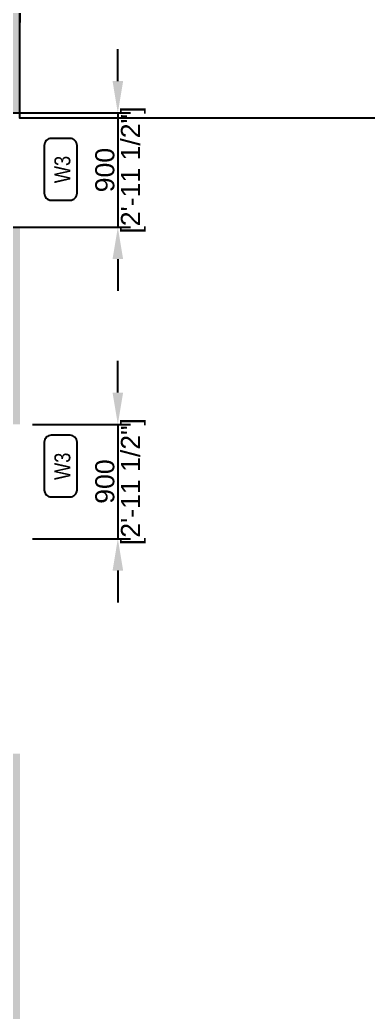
# Model space of a CAD drawing. Header units: millimetres. Extents: x 91566 to 131129, y 141753 to 207061.
# Drawn here: x 108383 to 111124, y 153563 to 161368 of the extents above; entities that cross this region are included whole.
import ezdxf
from ezdxf.enums import TextEntityAlignment as Align

# ---------------------------------------------------------------- set-up
doc = ezdxf.new("R2010")
doc.units = ezdxf.units.MM
for name, color, linetype in [('A-Dimensions', 4, 'Continuous'), ('A-Elevation 10', 8, 'Continuous'), ('A-Hatch', 252, 'Continuous'), ('A-Text Main', 44, 'Continuous')]:
    doc.layers.add(name, color=color, linetype=linetype)
doc.layers.add('A-Wall', color=240, linetype='Continuous', lineweight=35)
doc.styles.add('2024-08-29_TOWER-A$0$simplex-0.8', font='simplex.shx', dxfattribs={"width": 0.8})
doc.styles.add('ARIAL', font='ARIALN.TTF')
doc.styles.add('S', font='arial.ttf', dxfattribs={"height": 150})
doc.dimstyles.new('DIMSMALL', dxfattribs={"dimtxt": 150, "dimasz": 250, "dimexe": 100, "dimexo": 100, "dimgap": 25, "dimtad": 1, "dimdec": 0, "dimzin": 0, "dimdsep": 46, "dimtxsty": 'S', "dimcen": 0, "dimdle": 100, "dimclrd": 8, "dimclre": 8, "dimclrt": 256, "dimazin": 0, "dimtfac": 1, "dimtdec": 0, "dimtix": 1, "dimtmove": 0, "dimatfit": 3, "dimldrblk": '12_DatumFilled', "dimfxl": 1, "dimtolj": 1, "dimtzin": 0, "dimlwd": -1, "dimlwe": -1, "dimarcsym": 1})

# ---------------------------------------------------------------- blocks, each defined once
blk = doc.blocks.new('2024-08-29_TOWER-A$0$WNTG')
at = {"layer": 'A-Text Main'}
blk.add_lwpolyline([(-187.8, 246.2), (187.8, 246.2, -0.414214), (242.8, 191.2), (242.8, 43.3, -0.414214), (187.8, -11.7), (-187.8, -11.7, -0.414214), (-242.8, 43.3), (-242.8, 191.2, -0.414214)], format="xyb", close=True, dxfattribs=at)
at = {"layer": 'A-Text Main', "style": '2024-08-29_TOWER-A$0$simplex-0.8', "width": 0.8}
blk.add_attdef('WNTG', text='', height=150, dxfattribs=at).set_placement((-1.6, 43), align=Align.CENTER)
blk = doc.blocks.new('Unit_5')
at = {"layer": 'A-Hatch', "linetype": 'Continuous'}
h = blk.add_hatch(color=256, dxfattribs=at)
h.dxf.hatch_style = 1
h.paths.add_polyline_path([(-5471.5, -4705.1), (-5471.2, -4705.1), (-5271.5, -4705.1), (-5271.5, -250), (-3701.1, -250), (-3701.1, 0), (-5471.5, 0)])
h.paths.add_polyline_path([(0, -2528.3), (-251, -2528.3), (-251, -250), (-1851.1, -250), (-1851.1, 0), (0, 0)])
h.paths.add_polyline_path([(0, -3728.3), (-251, -3728.2), (-251.5, -4505.1), (-4111.5, -4505.1), (-4111.5, -4705.1), (-251.5, -4705.1), (-251.5, -5389.9), (-1.5, -5389.9)])
h.paths.add_polyline_path([(-3911.5, -10430.1), (-3911.5, -5705.1), (-4111.5, -5705.1), (-4111.5, -10630.1), (-251.5, -10630.1), (-251.5, -16800.1), (-1.5, -16800.1), (-1.5, -10430.1), (-1241.5, -10430.1), (-1491.5, -10430.1)])
h.paths.add_polyline_path([(-1.5, -7840.1), (-1.5, -6289.9), (-251.5, -6289.9), (-251.1, -7840.1)], flags=17)
h.paths.add_polyline_path([(-3741.5, -16550.1), (-3241.9, -16550.1), (-3241.9, -16800.1), (-4841.5, -16800.1), (-4841.5, -16550.1), (-3941.5, -16550.1), (-3941.5, -12590.1), (-6536.5, -12590.1), (-6536.5, -12390.1), (-3741.5, -12390.1)])
h.paths.add_polyline_path([(-10801.5, -13529.9), (-11051.5, -13529.9), (-11051.5, -12340.1), (-8401.5, -12340.1), (-8151.5, -12340.1), (-8151.5, -12390.1), (-7536.5, -12390.1), (-7536.5, -12590.1), (-8146.5, -12590.1), (-10801.5, -12590.1)])
h.paths.add_polyline_path([(-5591.5, -16550.1), (-9701.5, -16549.9), (-9701.5, -16799.9), (-5591.5, -16800.1)])
h.paths.add_polyline_path([(-8146.5, -4505.1), (-8146.5, -4705.1), (-10801.5, -4705.1), (-10801.5, -5680.1), (-11051.5, -5680.1), (-11051.5, -3849.9), (-10801.5, -3849.9), (-10801.5, -4505.1)])
h.paths.add_polyline_path([(-8151.5, -8330.1), (-8151.5, -5705.1), (-8351.5, -5705.1), (-8351.5, -8080.1), (-11051.5, -8080.1), (-11051.5, -8330.1)])
at = {"layer": 'A-Wall', "lineweight": -3}
blk.add_lwpolyline([(0, -3728.3), (-251, -3728.2), (-251.5, -4505.1), (-4111.5, -4505.1), (-4111.5, -4705.1), (-251.5, -4705.1), (-251.5, -5389.9), (-1.5, -5389.9)], close=True, dxfattribs=at)
at = {"layer": 'A-Text Main'}
ref = blk.add_blockref('2024-08-29_TOWER-A$0$WNTG', (202.2, -5833.8), dxfattribs=dict(at, xscale=-1, rotation=270))
ref.add_attrib('WNTG', 'W3', dxfattribs={"height": 125, "rotation": 90, "style": 'ARIAL'}).set_placement((395.7, -5835.4), align=Align.CENTER)
ref = blk.add_blockref('2024-08-29_TOWER-A$0$WNTG', (202.2, -8168.4), dxfattribs=dict(at, xscale=-1, rotation=270))
ref.add_attrib('WNTG', 'W3', dxfattribs={"height": 125, "rotation": 90, "style": 'ARIAL'}).set_placement((395.7, -8170), align=Align.CENTER)
blk = doc.blocks.new('*D164')
at = {"layer": 'A-Dimensions', "color": 8, "transparency": 16777216}
for p, q in [((109154.3, 160886.5), (109154.3, 161136.5)), ((108308.6, 160636.5), (109254.3, 160636.5)), ((109154.3, 160636.5), (109154.3, 159736.5)), ((108308.6, 159736.5), (109254.3, 159736.5)), ((109154.3, 159486.5), (109154.3, 159236.5))]:
    blk.add_line(p, q, dxfattribs=at)
for points in [[(109112.7, 160886.5), (109196, 160886.5), (109154.3, 160636.5)], [(109112.7, 159486.5), (109196, 159486.5), (109154.3, 159736.5)]]:
    blk.add_solid(points, dxfattribs=at)
at = {"layer": 'Defpoints', "color": 0, "transparency": 16777216}
for p in [(108208.6, 160636.5), (108208.6, 159736.5), (109154.3, 159736.5)]:
    blk.add_point(p, dxfattribs=at)
at = {"layer": 'A-Dimensions', "lineweight": 30, "transparency": 16777216, "char_height": 150, "attachment_point": 5, "rotation": 90, "style": 'S'}
for s, insert in [('\\A1;[2\'-11 1/2"]', (109276.4, 160186.5)), ('\\A1;900', (109052.7, 160186.5))]:
    blk.add_mtext(s, dxfattribs=dict(at, insert=insert))
blk = doc.blocks.new('12_DatumFilled')
at = {"color": 8, "linetype": 'ByBlock'}
blk.add_solid([(0, 0.577), (-1, 0), (0, -0.577)], dxfattribs=at)
blk = doc.blocks.new('*D165')
at = {"layer": 'A-Dimensions', "color": 8, "transparency": 16777216}
for p, q in [((109154.3, 158436.6), (109154.3, 158686.6)), ((108484.1, 158186.6), (109254.3, 158186.6)), ((109154.3, 158186.6), (109154.3, 157286.4)), ((108484.1, 157286.4), (109254.3, 157286.4)), ((109154.3, 157036.4), (109154.3, 156786.4))]:
    blk.add_line(p, q, dxfattribs=at)
for points in [[(109112.7, 158436.6), (109196, 158436.6), (109154.3, 158186.6)], [(109112.7, 157036.4), (109196, 157036.4), (109154.3, 157286.4)]]:
    blk.add_solid(points, dxfattribs=at)
at = {"layer": 'Defpoints', "color": 0, "transparency": 16777216}
for p in [(108384.1, 158186.6), (108384.1, 157286.4), (109154.3, 157286.4)]:
    blk.add_point(p, dxfattribs=at)
at = {"layer": 'A-Dimensions', "lineweight": 30, "transparency": 16777216, "char_height": 150, "attachment_point": 5, "rotation": 90, "style": 'S'}
for s, insert in [('\\A1;[2\'-11 1/2"]', (109276.4, 157736.5)), ('\\A1;900', (109052.7, 157736.5))]:
    blk.add_mtext(s, dxfattribs=dict(at, insert=insert))

msp = doc.modelspace()

# ---------------------------------------------------------------- linework, layer by layer
at = {"layer": 'A-Elevation 10'}
msp.add_lwpolyline([(108384.6, 162096.3), (112223.2, 162096.3), (112226.6, 160596.3), (108383.3, 160596.3)], close=True, dxfattribs=at)

# ---------------------------------------------------------------- next in the draw order: block references
at = {"layer": 'A-Elevation 10', "linetype": 'Continuous'}
msp.add_blockref('Unit_5', (108384.7, 166026.5), dxfattribs=at)

# ---------------------------------------------------------------- next in the draw order: dimensions: what is measured, and where the dimension line sits
at = {"layer": 'A-Dimensions', "lineweight": 30}
for base, p1, p2, picture, middle in [((109154.3, 159736.5), (108208.6, 160636.5), (108208.6, 159736.5), '*D164', (109154.3, 160186.5)), ((109154.3, 157286.4), (108384.1, 158186.6), (108384.1, 157286.4), '*D165', (109154.3, 157736.5))]:
    dim = msp.add_linear_dim(base=base, p1=p1, p2=p2, angle=90, dimstyle='DIMSMALL', override={"dimpost": '\\X'}, dxfattribs=at)
    dim.commit()
    dim.dimension.update_dxf_attribs({"geometry": picture, "text_midpoint": middle})

doc.saveas('drawing.dxf')
